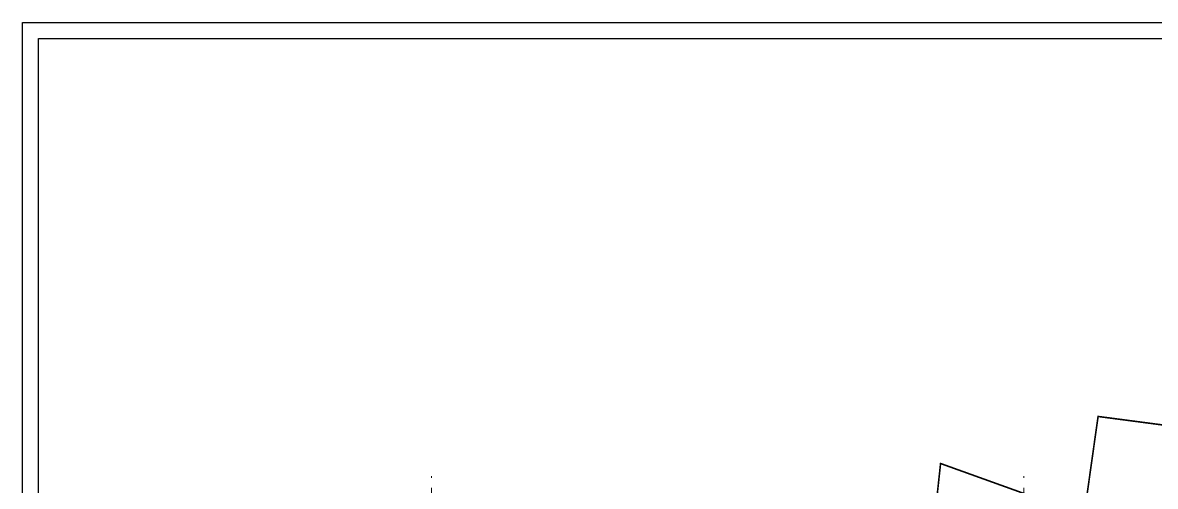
# Model space of a CAD drawing. Header units: inches. Extents: x 0 to 558, y -1 to 295.
# Drawn here: x 138.1 to 280.4, y 237.2 to 295.5 of the extents above; entities that cross this region are included whole.
import ezdxf
from ezdxf.enums import TextEntityAlignment as Align

# ---------------------------------------------------------------- set-up
doc = ezdxf.new("R2010")
doc.units = ezdxf.units.IN
doc.header["$MEASUREMENT"] = 0
doc.linetypes.add('HelipadXX$0$Core-03$0$HIDDEN', pattern=[0.375, 0.25, -0.125])
for name, color, linetype, lineweight in [('ARSIR', 31, 'Continuous', 5), ('KOP', 7, 'Continuous', 20), ('KOP GARIS', 1, 'Continuous', 30)]:
    doc.layers.add(name, color=color, linetype=linetype, lineweight=lineweight)
doc.layers.add('batas', color=6, linetype='Continuous')
doc.styles.add('BOLD', font='arial.ttf')

# ---------------------------------------------------------------- blocks, each defined once
blk = doc.blocks.new('KOP A3 DED')
blk.add_lwpolyline([(-21, 29.697), (21, 29.697), (21, 0), (-21, 0), (-21, 29.697)])
at = {"layer": 'KOP GARIS'}
blk.add_lwpolyline([(-20.8, 29.497), (20.8, 29.497), (20.8, 0.2), (-20.8, 0.2)], close=True, dxfattribs=at)
at = {"layer": 'KOP', "style": 'BOLD'}
for tag, p in [('JUDUL1', (15.945, 4.092)), ('JUDUL2', (15.945, 3.747)), ('JUDUL3', (15.945, 3.427)), ('NO', (17.215, 1.101)), ('REFF', (17.207, 0.727)), ('FILE', (17.189, 0.336))]:
    blk.add_attdef(tag, p, '', height=0.12, dxfattribs=at)
for tag, p in [('SCALE1', (18.171, 1.948)), ('NAME', (16.363, 1.738)), ('SCALE2', (18.169, 1.733)), ('DATE', (19.9, 1.757)), ('SCALE3', (18.17, 1.521))]:
    blk.add_attdef(tag, text='', height=0.12, dxfattribs=at).set_placement(p, align=Align.MIDDLE_CENTER)

msp = doc.modelspace()

# ---------------------------------------------------------------- linework, layer by layer
at = {"layer": 'ARSIR', "linetype": 'HelipadXX$0$Core-03$0$HIDDEN', "ltscale": 10}
for p, q in [((189.4873, 189.5365), (189.4873, 238.494)), ((263.8873, 189.5365), (263.8873, 238.494))]:
    msp.add_line(p, q, dxfattribs=at)
at = {"layer": 'batas', "const_width": 0.2}
msp.add_lwpolyline([(397.7176, 232.1656), (372.7576, 237.1386), (340.5056, 241.6256), (325.5476, 242.8936), (303.0456, 243.2896), (298.5366, 243.0236), (295.2166, 243.2266), (287.7296, 244.0756), (273.2146, 245.9866), (271.8216, 236.1296), (270.0506, 235.5346), (267.5416, 235.1536), (264.9726, 235.9256), (253.4316, 240.0756), (250.6876, 214.6196), (238.2396, 215.1616), (202.0346, 219.7666), (170.7256, 218.6376), (165.2196, 213.6626), (164.9246, 211.0856), (165.4246, 198.7706), (171.8696, 123.3366)], dxfattribs=at)

# ---------------------------------------------------------------- block references
at = {"xscale": 10, "yscale": 10, "zscale": 10}
msp.add_blockref('KOP A3 DED', (348.142, -1.4925), dxfattribs=at)

doc.saveas('drawing.dxf')
